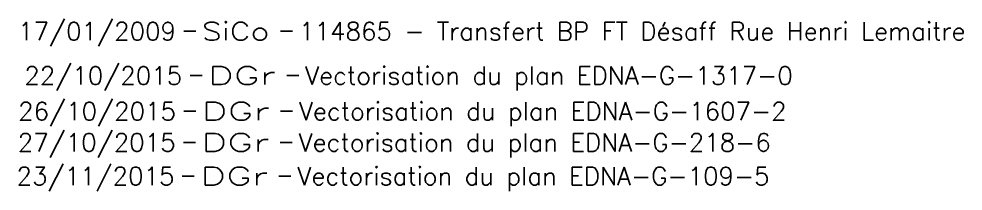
# Model space of a CAD drawing. Header units: millimetres. Extents: x 184000 to 185000, y 128000 to 129000.
# Drawn here: x 184012.18 to 184051.39, y 128481.58 to 128488.75 of the extents above; entities that cross this region are included whole.
import ezdxf
from ezdxf.enums import TextEntityAlignment as Align

# ---------------------------------------------------------------- set-up
doc = ezdxf.new("R2010")
doc.units = ezdxf.units.MM
doc.layers.get('0').update_dxf_attribs({"linetype": 'CONTINUOUS'})
doc.layers.add('L_910', color=7, linetype='CONTINUOUS', plot=False)
doc.styles.get("Standard").update_dxf_attribs({"font": 'romans.shx', "width": 0.85})

# ---------------------------------------------------------------- blocks, each defined once
blk = doc.blocks.new('GIS_MODF')
at = {"color": 0, "linetype": 'Continuous', "flags": 128}
for points in [[(-2.257, -0.012), (-1.757, -0.012)], [(1.758, -0.012), (2.258, -0.012)]]:
    blk.add_lwpolyline(points, dxfattribs=at)
at = {"color": 0, "linetype": 'Continuous'}
blk.add_attdef('DATE', text='', height=0.75, dxfattribs=at).set_placement((-2.583, -0.387), align=Align.RIGHT)
at = {"color": 0, "linetype": 'Continuous', "width": 3.590909}
blk.add_attdef('USER', text='', height=0.75, dxfattribs=at).set_placement((-1.516, -0.387), (1.306, -0.387), align=Align.FIT)
at = {"color": 0, "linetype": 'Continuous'}
blk.add_attdef('DESC', (2.528, -0.387), '', height=0.75, dxfattribs=at)

msp = doc.modelspace()

# ---------------------------------------------------------------- block references
at = {"layer": 'L_910'}
ref = msp.add_blockref('GIS_MODF', (184021.284, 128488.243), dxfattribs=at)
ref.add_attrib('DATE', '17/01/2009', dxfattribs={"layer": '0', "color": 0, "linetype": 'Continuous', "height": 0.75}).set_placement((184018.701, 128487.856), align=Align.RIGHT)
ref.add_attrib('USER', 'SiCo', dxfattribs={"layer": '0', "color": 0, "linetype": 'Continuous', "height": 0.75, "width": 1.215385}).set_placement((184019.768, 128487.856), (184022.589, 128487.856), align=Align.FIT)
ref.add_attrib('DESC', '114865 - Transfert BP FT Désaff Rue Henri Lemaitre', (184023.812, 128487.856), dxfattribs={"layer": '0', "color": 0, "linetype": 'Continuous', "height": 0.75})
ref = msp.add_blockref('GIS_MODF', (184021.539, 128486.398), dxfattribs=at)
ref.add_attrib('DATE', '22/10/2015', dxfattribs={"layer": '0', "color": 0, "linetype": 'Continuous', "height": 0.75}).set_placement((184018.957, 128486.012), align=Align.RIGHT)
ref.add_attrib('USER', 'DGr', dxfattribs={"layer": '0', "color": 0, "linetype": 'Continuous', "height": 0.75, "width": 1.462963}).set_placement((184020.023, 128486.012), (184022.845, 128486.012), align=Align.FIT)
ref.add_attrib('DESC', 'Vectorisation du plan EDNA-G-1317-0', (184024.067, 128486.012), dxfattribs={"layer": '0', "color": 0, "linetype": 'Continuous', "height": 0.75})
ref = msp.add_blockref('GIS_MODF', (184021.283, 128484.916), dxfattribs=at)
ref.add_attrib('DATE', '26/10/2015', dxfattribs={"layer": '0', "color": 0, "linetype": 'Continuous', "height": 0.75}).set_placement((184018.701, 128484.529), align=Align.RIGHT)
ref.add_attrib('USER', 'DGr', dxfattribs={"layer": '0', "color": 0, "linetype": 'Continuous', "height": 0.75, "width": 1.462963}).set_placement((184019.767, 128484.529), (184022.589, 128484.529), align=Align.FIT)
ref.add_attrib('DESC', 'Vectorisation du plan EDNA-G-1607-2', (184023.811, 128484.529), dxfattribs={"layer": '0', "color": 0, "linetype": 'Continuous', "height": 0.75})
ref = msp.add_blockref('GIS_MODF', (184021.268, 128483.614), dxfattribs=at)
ref.add_attrib('DATE', '27/10/2015', dxfattribs={"layer": '0', "color": 0, "linetype": 'Continuous', "height": 0.75}).set_placement((184018.686, 128483.228), align=Align.RIGHT)
ref.add_attrib('USER', 'DGr', dxfattribs={"layer": '0', "color": 0, "linetype": 'Continuous', "height": 0.75, "width": 1.462963}).set_placement((184019.753, 128483.228), (184022.574, 128483.228), align=Align.FIT)
ref.add_attrib('DESC', 'Vectorisation du plan EDNA-G-218-6', (184023.796, 128483.228), dxfattribs={"layer": '0', "color": 0, "linetype": 'Continuous', "height": 0.75})
ref = msp.add_blockref('GIS_MODF', (184021.218, 128482.213), dxfattribs=at)
ref.add_attrib('DATE', '23/11/2015', dxfattribs={"layer": '0', "color": 0, "linetype": 'Continuous', "height": 0.75}).set_placement((184018.636, 128481.826), align=Align.RIGHT)
ref.add_attrib('USER', 'DGr', dxfattribs={"layer": '0', "color": 0, "linetype": 'Continuous', "height": 0.75, "width": 1.462963}).set_placement((184019.703, 128481.826), (184022.524, 128481.826), align=Align.FIT)
ref.add_attrib('DESC', 'Vectorisation du plan EDNA-G-109-5', (184023.746, 128481.826), dxfattribs={"layer": '0', "color": 0, "linetype": 'Continuous', "height": 0.75})

doc.saveas('drawing.dxf')
